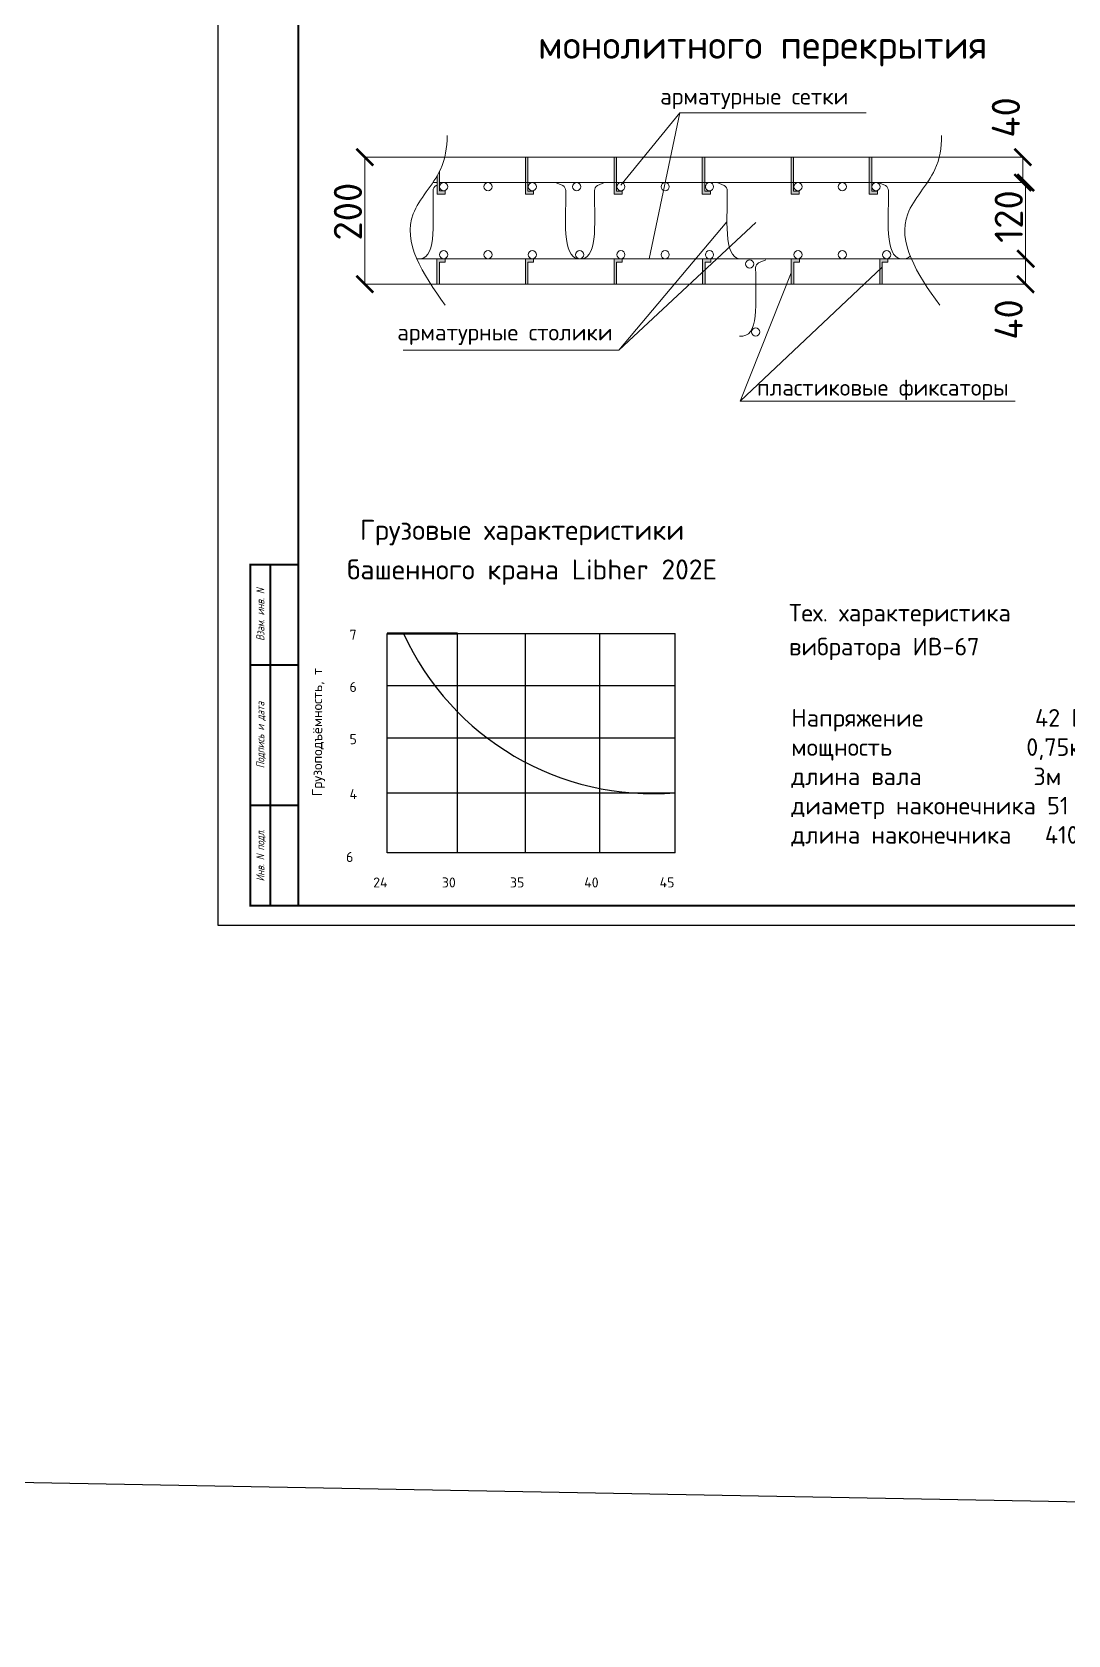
# Model space of a CAD drawing. Header units: millimetres. Extents: x 5763 to 12018931, y 39842 to 3600577.
# Drawn here: x 833177 to 884846, y 699059 to 778966 of the extents above; entities that cross this region are included whole.
import ezdxf
from ezdxf.enums import TextEntityAlignment as Align

# ---------------------------------------------------------------- set-up
doc = ezdxf.new("R2010")
doc.units = ezdxf.units.MM
for name, color, linetype, lineweight in [('jiu', 7, 'Continuous', 25), ('Все названия', 7, 'Continuous', 30), ('оси и размер', 4, 'Continuous', 25), ('Стены', 7, 'Continuous', 40), ('тонкая', 7, 'Continuous', 20)]:
    doc.layers.add(name, color=color, linetype=linetype, lineweight=lineweight)
doc.layers.add('доп_16', color=20, linetype='Continuous')
doc.styles.add('ISOCPEUR', font='isocpeur.ttf')
doc.styles.add('ГОСТ-Н', font='gost.shx', dxfattribs={"oblique": 15})

# ---------------------------------------------------------------- blocks, each defined once
blk = doc.blocks.new('_ArchTick')
at = {"color": 0, "linetype": 'ByBlock', "const_width": 0.15}
blk.add_lwpolyline([(-0.5, -0.5), (0.5, 0.5)], dxfattribs=at)

msp = doc.modelspace()

# ---------------------------------------------------------------- hatches: boundary and pattern name
at = {"layer": 'Стены', "lineweight": 13, "ltscale": 10}
h = msp.add_hatch(color=256, dxfattribs=at)
h.set_gradient(color2=(0, 0, 0), one_color=1)
h.paths.add_polyline_path([(857785.62141, 771461.09425), (857910.62908, 771461.09425), (857910.62908, 772726.71925), (857785.62141, 772726.71925)])
h.paths.add_polyline_path([(857785.62141, 770876.74428), (858194.39428, 770876.74428), (858194.39428, 771041.23939), (857981.92894, 771041.23939), (857910.62908, 771041.23939), (857910.62908, 771461.09425), (857785.62141, 771461.09425)])
h.paths.add_polyline_path([(862334.27802, 772726.71925), (862209.27035, 772726.71925), (862209.27035, 771461.09425), (862334.27802, 771461.09425)])
h.paths.add_polyline_path([(862334.27802, 771461.09425), (862209.27035, 771461.09425), (862209.27035, 770876.74428), (862618.04321, 770876.74428), (862618.04321, 771041.23939), (862405.57788, 771041.23939), (862334.27802, 771041.23939)])
h.paths.add_polyline_path([(866730.14783, 772726.71925), (866605.14016, 772726.71925), (866605.14016, 771461.09425), (866730.14783, 771461.09425)])
h.paths.add_polyline_path([(866605.14016, 770876.74428), (867013.91303, 770876.74428), (867013.91303, 771041.23939), (866801.44769, 771041.23939), (866730.14783, 771041.23939), (866730.14783, 771461.09425), (866605.14016, 771461.09425)])
h.paths.add_polyline_path([(871032.52521, 771461.09425), (871157.53288, 771461.09425), (871157.53288, 772726.71925), (871032.52521, 772726.71925)])
h.paths.add_polyline_path([(871032.52521, 770876.74428), (871441.29808, 770876.74428), (871441.29808, 771041.23939), (871228.83274, 771041.23939), (871157.53288, 771041.23939), (871157.53288, 771461.09425), (871032.52521, 771461.09425)])
h.paths.add_polyline_path([(874931.43456, 771461.09425), (875056.44223, 771461.09425), (875056.44223, 772726.71925), (874931.43456, 772726.71925)])
h.paths.add_polyline_path([(875056.44223, 771461.09425), (874931.43456, 771461.09425), (874931.43456, 770876.74428), (875340.20742, 770876.74428), (875340.20742, 771041.23939), (875127.74209, 771041.23939), (875056.44223, 771041.23939)])
h = msp.add_hatch(color=256, dxfattribs=at)
h.set_gradient(color2=(0, 0, 0), one_color=1)
edge = h.paths.add_edge_path()
edge.add_spline(control_points=[(853500.84569, 772018.46507), (853462.03165, 771942.06109), (853420.11008, 771866.43097), (853375.83803, 771791.44655)], knot_values=[1493.6769677176, 1493.6769677176, 1493.6769677176, 1493.6769677176, 1585.2003200751, 1585.2003200751, 1585.2003200751, 1585.2003200751], degree=3, periodic=0)
edge.add_line((853375.83803, 771791.44655), (853375.83803, 770880.87841))
edge.add_line((853375.83803, 770880.87841), (853784.61089, 770880.87841))
edge.add_line((853784.61089, 770880.87841), (853784.61089, 771045.37352))
edge.add_line((853784.61089, 771045.37352), (853572.14556, 771045.37352))
edge.add_line((853572.14556, 771045.37352), (853500.84569, 771045.37352))
edge.add_line((853500.84569, 771045.37352), (853500.84569, 772018.46507))
h = msp.add_hatch(color=256, dxfattribs=at)
h.set_gradient(color2=(0, 0, 0), one_color=1)
h.paths.add_polyline_path([(853369.38746, 766398.59425), (853494.39512, 766398.59425), (853494.39512, 767489.517), (853565.69499, 767489.517), (853778.16032, 767489.517), (853778.16032, 767654.0121), (853369.38746, 767654.0121)])
h = msp.add_hatch(color=256, dxfattribs=at)
h.set_gradient(color2=(0, 0, 0), one_color=1)
h.paths.add_polyline_path([(857984.0405, 767489.517), (858196.50584, 767489.517), (858196.50584, 767654.0121), (857787.73297, 767654.0121), (857787.73297, 766398.59425), (857912.74064, 766398.59425), (857912.74064, 767489.517)])
h = msp.add_hatch(color=256, dxfattribs=at)
h.set_gradient(color2=(0, 0, 0), one_color=1)
h.paths.add_polyline_path([(862331.08616, 767489.517), (862402.38602, 767489.517), (862614.85135, 767489.517), (862614.85135, 767654.0121), (862206.07849, 767654.0121), (862206.07849, 766398.59425), (862331.08616, 766398.59425)])
h = msp.add_hatch(color=256, dxfattribs=at)
h.set_gradient(color2=(0, 0, 0), one_color=1)
h.paths.add_polyline_path([(866624.424, 767654.0121), (866624.424, 766994.63246), (866749.43167, 767111.15941), (866749.43167, 767489.517), (866820.73154, 767489.517), (867033.19687, 767489.517), (867033.19687, 767654.0121)])
h.paths.add_polyline_path([(866749.43167, 767111.15941), (866624.424, 766994.63246), (866624.424, 766398.59425), (866749.43167, 766398.59425)])
h.paths.add_polyline_path([(871167.77719, 767489.517), (871239.07705, 767489.517), (871451.54238, 767489.517), (871451.54238, 767654.0121), (871042.76952, 767654.0121), (871042.76952, 766398.59425), (871167.77719, 766398.59425)])
h.paths.add_polyline_path([(875461.11504, 767654.0121), (875461.11504, 766398.59425), (875586.1227, 766398.59425), (875586.1227, 767489.517), (875657.42257, 767489.517), (875869.8879, 767489.517), (875869.8879, 767654.0121)])

# ---------------------------------------------------------------- linework, layer by layer
at = {"lineweight": 13, "ltscale": 5000}
for p, q in [((853326.80677, 771310.15248), (853375.83803, 771330.75468)), ((853500.84569, 771383.28104), (853686.03364, 771461.09425)), ((853686.03364, 771461.09425), (859293.01436, 771461.09425)), ((859652.24123, 771310.15248), (859293.01436, 771461.09425)), ((861378.32021, 771310.15248), (861737.54708, 771461.09425)), ((861737.54708, 771461.09425), (867344.5278, 771461.09425)), ((867703.75467, 771310.15248), (867344.5278, 771461.09425)), ((869779.30748, 771461.09425), (875386.2882, 771461.09425)), ((875745.51507, 771310.15248), (875386.2882, 771461.09425)), ((869416.70561, 767458.83509), (869775.93248, 767609.77686))]:
    msp.add_line(p, q, dxfattribs=at)
at = {"lineweight": 50}
msp.add_line((850888.81102, 748988.95662), (854392.41614, 748988.95662), dxfattribs=at)
msp.add_line((1246140.57295, 699059.43604), (797416.99072, 707300.74709))
at = {"color": 0}
msp.add_lwpolyline([(842463.26196, 734420.69569), (842463.26196, 853220.69569), (1010663.26196, 853220.69569), (1010663.26196, 734420.69569)], close=True, dxfattribs=at)
at = {"color": 0, "lineweight": 40, "const_width": 100}
msp.add_lwpolyline([(846463.26196, 735420.69569), (846463.26196, 852220.69569), (1009663.26196, 852220.69569), (1009663.26196, 735420.69569)], close=True, dxfattribs=at)
at = {"color": 0, "const_width": 100}
for points in [[(846463.26196, 735420.69569), (844063.26196, 735420.69569), (844063.26196, 752420.69569), (846463.26196, 752420.69569)], [(845063.26196, 735420.69569), (845063.26196, 752420.69569)], [(844063.26196, 747420.69569), (846463.26196, 747420.69569)], [(844063.26196, 740420.69569), (846463.26196, 740420.69569)]]:
    msp.add_lwpolyline(points, dxfattribs=at)
at = {"lineweight": 13, "ltscale": 5000}
for centre, start, end in [((853461.09973, 771063.03517), 118.5213424058, 179.8137445187), ((859517.94827, 771063.03517), 0.1862554813, 61.4786575942), ((861512.61317, 771063.03517), 118.5213424058, 179.8137445187), ((867569.46171, 771063.03517), 0.1862554813, 61.4786575942), ((875611.22211, 771063.03517), 0.1862554813, 61.4786575942), ((869550.99857, 767211.71778), 118.5213424058, 179.8137445187)]:
    msp.add_arc(centre, 281.25, start, end, dxfattribs=at)
msp.add_arc((864132.71419, 754652.64997), 13653.16979, 204.508375668, 274.7109136149)
for points in [[(853179.85121, 771063.94945), (853174.03518, 769274.83056), (853374.71784, 767541.57942), (852369.98702, 767664.21925)], [(859799.19678, 771063.94945), (859805.01282, 769274.83056), (859604.33015, 767541.57942), (860609.06098, 767664.21925)], [(861231.36466, 771063.94945), (861225.54862, 769274.83056), (861426.23129, 767541.57942), (860421.50046, 767664.21925)], [(867850.71023, 771063.94945), (867856.52626, 769274.83056), (867655.8436, 767541.57942), (868660.57442, 767664.21925)], [(875892.47063, 771063.94945), (875898.28666, 769274.83056), (875697.604, 767541.57942), (876702.33482, 767664.21925)], [(869269.75006, 767212.63206), (869263.93402, 765423.51317), (869464.61669, 763690.26203), (868459.88586, 763812.90186)], [(876980.74122, 767794.25863), (876865.54859, 767687.98624), (876714.33017, 767640.04361), (876516.27046, 767664.21925)]]:
    msp.add_open_spline(points, degree=3, dxfattribs=at)
at = {"layer": 'доп_16', "color": 7, "ltscale": 100}
for p, q in [((850888.81102, 748988.95662), (865254.02643, 748988.95662)), ((850888.81102, 738041.65393), (850888.81102, 748988.95662)), ((854392.41614, 738041.65393), (854392.41614, 748988.95662)), ((857790.09217, 738041.65393), (857790.09217, 748988.95662)), ((861492.76329, 738041.65393), (861492.76329, 748988.95662)), ((865254.02643, 738041.65393), (865254.02643, 748988.95662)), ((850888.81102, 746384.98702), (865254.02643, 746384.98702)), ((850888.81102, 743781.01742), (865254.02643, 743781.01742)), ((850888.81102, 741045.60385), (865254.02643, 741045.60385)), ((865254.02643, 738041.65393), (850888.81102, 738041.65393))]:
    msp.add_line(p, q, dxfattribs=at)
at = {"layer": 'оси и размер', "color": 7, "lineweight": 13}
for centre in [(853710.95715, 771258.03924), (855920.1299, 771258.03924), (858129.30266, 771258.03924), (860338.47542, 771258.03924), (862547.64818, 771258.03924), (864756.82094, 771258.03924), (866965.99369, 771258.03924), (871384.33921, 771258.03924), (873593.51197, 771258.03924), (875273.52781, 771258.03924), (853710.95715, 767867.27834), (855920.1299, 767867.27834), (858129.30266, 767867.27834), (860495.03729, 767867.27834), (862547.64818, 767867.27834), (864756.82094, 767867.27834), (866965.99369, 767867.27834), (871384.33921, 767867.27834), (873593.51197, 767867.27834), (875802.68473, 767867.27834), (868968.73236, 767406.72185), (869270.95132, 764015.96095)]:
    msp.add_circle(centre, 203.05909, dxfattribs=at)
at = {"layer": 'Стены', "lineweight": 13, "ltscale": 10}
for p, q in [((862548.27685, 771335.4397), (865495.64309, 774943.6648)), ((863949.95258, 767664.21925), (865495.64309, 774943.6648)), ((865495.64309, 774943.6648), (874782.211, 774943.6648)), ((853758.52242, 772726.71925), (849771.89195, 772726.71925)), ((849775.26695, 772732.34425), (849775.26695, 766392.96925)), ((857785.62141, 772726.71925), (857785.62141, 770876.74428)), ((857910.62908, 772726.71925), (857910.62908, 771041.23939)), ((857910.62908, 772726.71925), (857910.62908, 771041.23939)), ((862209.27035, 772726.71925), (862209.27035, 770876.74428)), ((862334.27802, 772726.71925), (862334.27802, 771041.23939)), ((862334.27802, 772726.71925), (862334.27802, 771041.23939)), ((866605.14016, 772726.71925), (866605.14016, 770876.74428)), ((866730.14783, 772726.71925), (866730.14783, 771041.23939)), ((866730.14783, 772726.71925), (866730.14783, 771041.23939)), ((871032.52521, 772726.71925), (871032.52521, 770876.74428)), ((871157.53288, 772726.71925), (871157.53288, 771041.23939)), ((871157.53288, 772726.71925), (871157.53288, 771041.23939)), ((874931.43456, 772726.71925), (874931.43456, 770876.74428)), ((875056.44223, 772726.71925), (875056.44223, 771041.23939)), ((875056.44223, 772726.71925), (875056.44223, 771041.23939)), ((877834.36458, 772726.71925), (882596.59153, 772726.71925)), ((882593.21653, 771455.46925), (882593.21653, 772732.34425)), ((853500.84569, 772018.46507), (853500.84569, 771045.37352)), ((853500.84569, 772018.46507), (853500.84569, 771045.37352)), ((853375.83803, 771461.09425), (853165.43451, 771461.09425)), ((853165.43451, 771461.09425), (853375.83803, 771461.09425)), ((853375.83803, 771791.44655), (853375.83803, 770880.87841)), ((853712.24484, 771461.09425), (853500.84569, 771461.09425)), ((853500.84569, 771461.09425), (877830.14583, 771461.09425)), ((877834.36458, 771461.09425), (882596.59153, 771461.09425)), ((882597.43528, 771455.46925), (882740.19077, 771455.46925)), ((882736.81577, 771461.09425), (882736.81577, 767658.59425)), ((853784.61089, 770880.87841), (853375.83803, 770880.87841)), ((853572.14556, 771045.37352), (853500.84569, 771045.37352)), ((853572.14556, 771045.37352), (853784.61089, 771045.37352)), ((853784.61089, 771045.37352), (853784.61089, 770880.87841)), ((858194.39428, 770876.74428), (857785.62141, 770876.74428)), ((857981.92894, 771041.23939), (857910.62908, 771041.23939)), ((857981.92894, 771041.23939), (858194.39428, 771041.23939)), ((858194.39428, 771041.23939), (858194.39428, 770876.74428)), ((862618.04321, 770876.74428), (862209.27035, 770876.74428)), ((862405.57788, 771041.23939), (862334.27802, 771041.23939)), ((862405.57788, 771041.23939), (862618.04321, 771041.23939)), ((862618.04321, 771041.23939), (862618.04321, 770876.74428)), ((867013.91303, 770876.74428), (866605.14016, 770876.74428)), ((866801.44769, 771041.23939), (866730.14783, 771041.23939)), ((866801.44769, 771041.23939), (867013.91303, 771041.23939)), ((867013.91303, 771041.23939), (867013.91303, 770876.74428)), ((871441.29808, 770876.74428), (871032.52521, 770876.74428)), ((871228.83274, 771041.23939), (871157.53288, 771041.23939)), ((871228.83274, 771041.23939), (871441.29808, 771041.23939)), ((871441.29808, 771041.23939), (871441.29808, 770876.74428)), ((875340.20742, 770876.74428), (874931.43456, 770876.74428)), ((875127.74209, 771041.23939), (875056.44223, 771041.23939)), ((875127.74209, 771041.23939), (875340.20742, 771041.23939)), ((875340.20742, 771041.23939), (875340.20742, 770876.74428)), ((867838.38516, 769505.16988), (862450.51687, 763103.88982)), ((869285.23028, 769474.9254), (862450.51687, 763103.88982)), ((853778.16032, 767654.0121), (853369.38746, 767654.0121)), ((853369.38746, 766398.59425), (853369.38746, 767654.0121)), ((853494.39512, 766398.59425), (853494.39512, 767489.517)), ((853565.69499, 767489.517), (853494.39512, 767489.517)), ((853565.69499, 767489.517), (853778.16032, 767489.517)), ((853778.16032, 767489.517), (853778.16032, 767654.0121)), ((858196.50584, 767654.0121), (857787.73297, 767654.0121)), ((857787.73297, 766398.59425), (857787.73297, 767654.0121)), ((857912.74064, 766398.59425), (857912.74064, 767489.517)), ((857984.0405, 767489.517), (857912.74064, 767489.517)), ((857984.0405, 767489.517), (858196.50584, 767489.517)), ((858196.50584, 767489.517), (858196.50584, 767654.0121)), ((862614.85135, 767654.0121), (862206.07849, 767654.0121)), ((862206.07849, 766398.59425), (862206.07849, 767654.0121)), ((862331.08616, 766398.59425), (862331.08616, 767489.517)), ((862402.38602, 767489.517), (862331.08616, 767489.517)), ((862402.38602, 767489.517), (862614.85135, 767489.517)), ((862614.85135, 767489.517), (862614.85135, 767654.0121)), ((867033.19687, 767654.0121), (866624.424, 767654.0121)), ((866624.424, 766398.59425), (866624.424, 767654.0121)), ((866749.43167, 766398.59425), (866749.43167, 767489.517)), ((866820.73154, 767489.517), (866749.43167, 767489.517)), ((866820.73154, 767489.517), (867033.19687, 767489.517)), ((867033.19687, 767489.517), (867033.19687, 767654.0121)), ((875580.87448, 767241.33418), (868503.64509, 760572.93309)), ((871451.54238, 767654.0121), (871042.76952, 767654.0121)), ((871042.76952, 766398.59425), (871042.76952, 767654.0121)), ((871167.77719, 766398.59425), (871167.77719, 767489.517)), ((871239.07705, 767489.517), (871167.77719, 767489.517)), ((871239.07705, 767489.517), (871451.54238, 767489.517)), ((871451.54238, 767489.517), (871451.54238, 767654.0121)), ((875869.8879, 767654.0121), (875461.11504, 767654.0121)), ((875461.11504, 766398.59425), (875461.11504, 767654.0121)), ((875586.1227, 766398.59425), (875586.1227, 767489.517)), ((875657.42257, 767489.517), (875586.1227, 767489.517)), ((875657.42257, 767489.517), (875869.8879, 767489.517)), ((875869.8879, 767489.517), (875869.8879, 767654.0121)), ((877038.91709, 767664.21925), (882736.81577, 767664.21925)), ((882732.59702, 767664.21925), (882733.44077, 767664.21925)), ((882733.44077, 767669.84425), (882733.44077, 766392.96925)), ((853758.52242, 766398.59425), (849771.89195, 766398.59425)), ((871043.97686, 766961.66944), (868503.64509, 760572.93309)), ((877038.91709, 766398.59425), (882736.81577, 766398.59425)), ((862450.51687, 763103.88982), (851685.51487, 763103.88982)), ((868503.64509, 760572.93309), (882210.45238, 760572.93309))]:
    msp.add_line(p, q, dxfattribs=at)
at = {"layer": 'тонкая', "lineweight": 13, "ltscale": 10}
for p, q in [((853762.74117, 772726.71925), (878427.4525, 772726.71925)), ((854901.29317, 771461.09425), (856272.4925, 771461.09425)), ((852369.98702, 767664.21925), (877034.69834, 767664.21925)), ((853062.80055, 766398.59425), (877727.51187, 766398.59425))]:
    msp.add_line(p, q, dxfattribs=at)
for points in [[(853878.5668, 773801.1997), (853882.63865, 773209.90726), (853666.98271, 771808.91501), (851127.39318, 769332.59804), (852641.21059, 766935.65261), (853785.09473, 765349.04326)], [(878543.27812, 773801.1997), (878547.34997, 773209.90726), (878331.69403, 771808.91501), (875792.1045, 769332.59804), (877305.92191, 766935.65261), (878449.80605, 765349.04326)]]:
    msp.add_open_spline(points, degree=3, knots=[827.3229623795, 827.3229623795, 827.3229623795, 827.3229623795, 1456.9841162922, 2377.366822069, 4124.0936589566, 4124.0936589566, 4124.0936589566, 4124.0936589566], dxfattribs=at)

# ---------------------------------------------------------------- block references
at = {"layer": 'Стены', "lineweight": 13, "ltscale": 10, "xscale": 843.75, "yscale": 843.75, "zscale": 843.75}
for p, rotation in [((849775.26695, 772726.71925), 90), ((882593.21653, 772726.71925), 90), ((882593.21653, 771461.09425), 270), ((882736.81577, 771455.46925), 90), ((882733.44077, 767664.21925), 90), ((882736.81577, 767664.21925), 270), ((849775.26695, 766398.59425), 270), ((882733.44077, 766398.59425), 270)]:
    msp.add_blockref('_ArchTick', p, dxfattribs=dict(at, rotation=rotation))

# ---------------------------------------------------------------- texts
at = {"color": 0, "style": 'ГОСТ-Н', "oblique": 15}
for s, p in [('Взам. инв. N', (844763.26196, 749920.69569)), ('Подпись и дата', (844763.26196, 743920.69569)), ('Инв. N подл.', (844763.26196, 737920.69569))]:
    msp.add_text(s, height=400, rotation=90, dxfattribs=at).set_placement(p, align=Align.CENTER)
at = {"color": 7, "style": 'ISOCPEUR'}
msp.add_text('Грузоподъёмность, т', height=500, rotation=90, dxfattribs=at).set_placement((847648.45078, 740874.47672))
at = {"lineweight": 13, "insert": (858414.21363, 779031.53504), "char_height": 1400, "attachment_point": 1, "style": 'ISOCPEUR'}
msp.add_mtext_dynamic_manual_height_columns('монолитного перекрытия', width=46045.8883464, gutter_width=17.5, heights=[0], dxfattribs=at)
at = {"lineweight": 15, "ltscale": 5000, "insert": (864638.92324, 775540.94985), "char_height": 6, "attachment_point": 5, "style": 'ISOCPEUR'}
msp.add_mtext('300', dxfattribs=at)
at = {"insert": (871042.34634, 745216.08876), "char_height": 875, "width": 41814.457106, "attachment_point": 1, "style": 'ISOCPEUR'}
msp.add_mtext('Напряжение          42 В\\Pмощность            0,75кВт\\Pдлина вала          3м\\Pдиаметр наконечника 51 мм\\Pдлина наконечника   410 мм', dxfattribs=at)
at = {"layer": 'jiu', "color": 7, "lineweight": 13, "style": 'ISOCPEUR'}
for s, p in [('арматурные сетки', (864504.60124, 775353.13523)), ('арматурные столики', (851390.25417, 763591.22717)), ('пластиковые фиксаторы', (869332.41613, 760838.31295))]:
    msp.add_text(s, height=822.65625, dxfattribs=at).set_placement(p)
at = {"layer": 'Все названия', "color": 7, "style": 'ISOCPEUR'}
for s, height, p in [('Грузовые характеристики ', 1000, (849526.69741, 753649.49391)), ('башенного крана Libher 202E', 1000, (848895.23548, 751674.9151)), ('Тех. характеристика ', 875, (870935.20663, 749582.46579)), ('вибратора ИВ-67', 875, (870935.20663, 747891.70812))]:
    msp.add_text(s, height=height, dxfattribs=at).set_placement(p)
at = {"layer": 'доп_16', "color": 7, "ltscale": 100, "style": 'ISOCPEUR'}
for s, p in [('7', (849013.51017, 748672.49956)), ('6', (849013.51017, 746068.52995)), ('5', (849013.51017, 743464.56035)), ('4', (849013.51017, 740729.14678)), ('6', (848841.47718, 737592.81925)), ('24', (850192.45655, 736320.94697)), ('30', (853617.81457, 736320.94697)), ('35', (857015.4906, 736320.94697)), ('40', (860718.16172, 736320.94697)), ('45', (864479.42486, 736320.94697))]:
    msp.add_text(s, height=500, dxfattribs=at).set_placement(p)
at = {"layer": 'Стены', "lineweight": 13, "ltscale": 10, "char_height": 1406.25, "attachment_point": 5, "rotation": 90, "style": 'ISOCPEUR'}
for s, insert in [('\\A1;40', (881749.46653, 774709.22623)), ('\\A1;200', (848931.51695, 770013.66244)), ('\\A1;120', (881893.06577, 769768.92106)), ('\\A1;40', (881889.69077, 764637.81607))]:
    msp.add_mtext(s, dxfattribs=dict(at, insert=insert))

doc.saveas('drawing.dxf')
